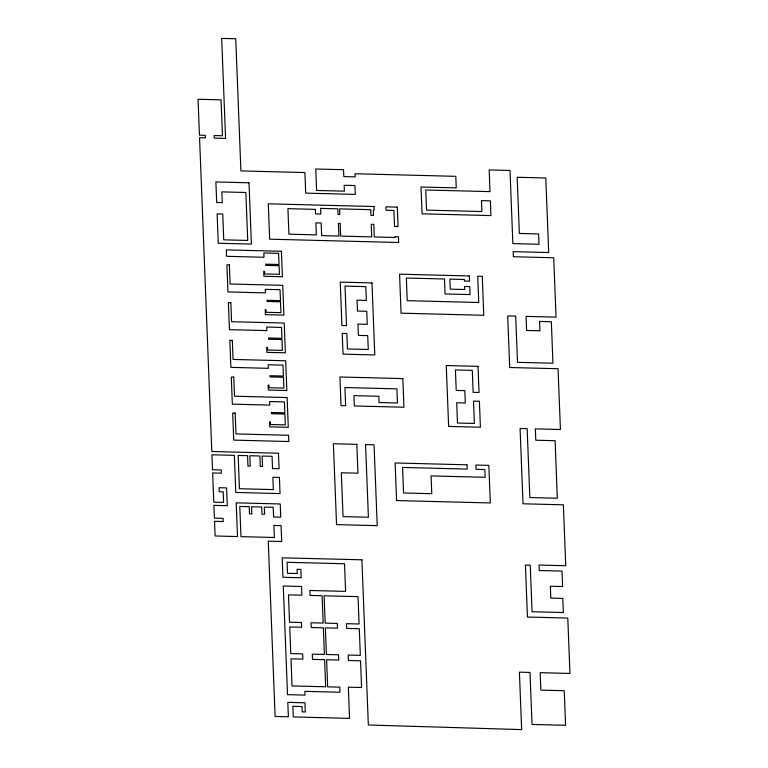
<?xml version="1.0" encoding="UTF-8"?>
<svg xmlns="http://www.w3.org/2000/svg" width="768" height="768" viewBox="0 0 768 768"><rect width="100%" height="100%" fill="white"/><g stroke="black" fill="none" stroke-linecap="round" stroke-linejoin="round"><path stroke-width="1.15" d="M361.901 559.805L282.173 557.837L282.941 577.296L301.19 577.766L300.864 569.395L297.11 569.299L297.274 573.533L287.52 573.283L287.088 562.291L344.515 563.77L345.6 591.398L309.84 590.477L310.042 595.421L322.109 595.728L323.174 623.078L311.05 622.762L311.232 627.504L323.357 627.811L324.403 654.432L312.278 654.125L312.48 659.366L324.605 659.674L325.661 686.794L292.032 685.93L290.966 658.81L302.87 659.117L302.659 653.875L290.765 653.578L289.728 626.947L301.622 627.254L301.44 622.512L289.536 622.214L288.47 594.874L301.872 595.21L301.526 586.493L283.277 586.022L287.52 694.656L304.992 695.107L304.848 691.354L339.994 692.246L339.792 687.158L327.667 686.851L326.611 659.722L338.736 660.038L338.534 654.797L326.41 654.49L325.363 627.869L337.488 628.176L337.306 623.434L325.181 623.126L324.115 595.786L358.032 596.65L359.098 623.99L346.522 623.674L346.704 628.416L359.29 628.733L360.326 655.354L348.182 655.046L348.403 660.49L360.538 660.806L361.584 687.523L348.336 687.187L349.555 718.368L293.242 716.928L292.829 706.31L301.987 706.55L302.189 711.888L305.28 711.974L304.925 702.797L287.818 702.355L288.384 716.803L275.107 716.458L268.262 541.171L281.702 541.517L281.078 525.619L273.917 525.437L274.387 537.504L240.97 536.64L239.789 506.448L249.216 506.688L249.494 513.84L251.808 513.898L251.53 506.746L261.677 507.005L261.955 514.157L264.595 514.224L264.307 507.072L273.216 507.302L273.59 517.008L280.752 517.19L280.234 503.981L236.189 502.848L237.504 536.554L215.107 535.978L214.531 521.309L223.229 521.53L223.104 518.342L214.406 518.122L213.907 505.363L227.28 505.699L226.589 487.91L219.062 487.718L219.216 491.712L223.2 491.818L223.613 502.426L213.782 502.166L212.64 472.963L221.347 473.184L221.222 469.997L212.515 469.776L211.93 454.771L234.336 455.347L235.786 492.451L280.042 493.594L279.418 477.408L272.88 477.245L273.36 489.581L239.443 488.717L238.147 455.443L247.555 455.683L247.958 466.07L250.243 466.138L249.84 455.741L259.862 456L260.266 466.387L262.55 466.445L262.147 456.058L272.064 456.317L272.544 468.595L279.072 468.758L278.467 453.216L211.805 451.507L199.555 137.712L205.392 137.866L205.296 135.312L199.45 135.158L198.048 99.264L221.059 99.85L222.461 135.754L214.147 135.533L214.253 138.096L225.581 138.384L221.683 38.4L235.747 38.765L240.902 170.918L304.896 172.56L305.702 193.133L355.267 194.4L354.922 185.539L344.15 185.27L344.381 191.174L316.598 190.454L315.754 168.998L343.546 169.718L343.814 176.602L355.123 176.89L354.998 173.75L455.798 176.333L456.259 187.92L421.008 187.018L422.054 213.83L490.944 215.597L490.368 200.861L481.45 200.64L481.872 211.536L426.528 210.115L425.741 189.984L490.003 191.635L489.158 169.93L510.01 170.467L512.861 243.59L539.002 244.262L538.598 233.952L519.36 233.453L517.171 177.264L545.789 178.003L548.698 252.547L513.178 251.635L513.379 256.742L553.718 257.779L556.042 317.146L526.051 316.378L526.598 330.461L539.933 330.797L539.568 321.446L551.338 321.744L552.95 363.226L517.498 362.323L515.693 316.109L507.696 315.907L509.702 367.498L558.048 368.736L560.429 429.514L535.354 428.87L535.795 440.208L555.091 440.707L557.338 498.25L529.843 497.549L527.155 428.659L520.08 428.477L523.018 503.789L563.366 504.826L565.738 565.728L539.011 565.037L539.222 570.518L562.032 571.104L562.627 586.522L550.33 586.214L550.79 598.099L562.771 598.406L563.328 612.538L532.061 611.741L530.246 565.229L525.418 565.104L527.443 617.03L567.782 618.067L569.952 673.45L540.163 672.682L540.835 690.106L564.24 690.71L565.584 725.309L532.022 724.445L529.997 672.422L519.408 672.154L521.654 729.6L368.342 724.992L361.901 559.805M248.995 182.784L215.885 181.939L216.691 202.493L222.288 202.637L221.866 191.885L245.856 192.499L247.728 240.451L223.738 239.837L222.739 214.051L217.133 213.907L218.275 243.254L251.395 244.099L248.995 182.784M374.026 206.525L268.282 203.818L269.664 239.184L398.678 242.496L398.458 236.784L394.944 236.688L394.973 237.494L374.304 236.966L373.814 224.352L371.251 224.285L371.741 236.899L340.666 236.102L340.176 223.488L338.41 223.44L338.899 236.054L321.648 235.613L321.149 222.998L315.869 222.864L316.339 234.874L288.912 234.173L287.914 208.656L315.341 209.357L315.523 213.917L320.803 214.051L320.582 208.397L337.834 208.838L338.054 214.493L339.821 214.541L339.6 208.877L370.685 209.674L370.906 215.338L373.469 215.395L373.248 209.952L374.16 209.971L374.026 206.525M397.296 207.13L385.93 206.832L386.064 210.278L393.917 210.48L394.541 226.474L398.054 226.56L397.296 207.13M281.405 251.299L226.31 249.888L226.56 256.301L264 257.261L263.827 252.979L278.621 253.354L279.053 264.518L265.632 264.173L265.68 265.373L279.101 265.718L279.437 274.32L264.653 273.946L264.547 271.354L263.702 271.334L263.894 276.278L282.403 276.758L281.405 251.299M229.373 264.922L226.896 264.854L227.952 291.936L265.392 292.896L265.248 289.325L280.042 289.709L280.464 300.634L267.043 300.288L267.091 301.488L280.512 301.834L280.934 312.662L266.15 312.288L266.045 309.696L265.2 309.677L265.392 314.621L283.901 315.101L282.739 285.341L230.112 283.997L229.373 264.922M469.306 275.962L399.552 274.176L401.078 313.171L483.782 315.293L482.256 276.288L477.725 276.173L478.752 302.496L407.232 300.662L406.349 278.026L444.499 279.005L445.085 293.933L470.035 294.576L469.718 286.608L464.544 286.474L464.669 289.507L450.25 289.142L449.856 279.139L464.419 279.514L464.486 281.069L469.517 281.194L469.306 275.962M371.981 282.922L340.234 282.106L341.923 325.526L346.531 325.642L344.995 286.099L365.808 286.637L366.346 300.432L357.053 300.192L357.475 311.059L366.768 311.299L367.277 324.346L357.984 324.106L358.426 335.386L367.718 335.626L368.266 349.488L347.443 348.95L346.838 333.523L342.23 333.408L343.046 354.134L374.794 354.95L371.981 282.922M230.842 302.63L228.374 302.573L229.43 329.645L266.861 330.605L266.726 327.043L281.51 327.427L281.942 338.342L268.512 338.006L268.56 339.206L281.981 339.552L282.413 350.381L267.619 350.006L267.514 347.414L266.669 347.386L266.861 352.339L285.37 352.819L284.208 323.059L231.59 321.715L230.842 302.63M232.31 340.349L229.843 340.282L230.899 367.363L268.33 368.323L268.195 364.762L282.989 365.136L283.411 376.061L269.99 375.715L270.038 376.925L283.459 377.27L283.882 388.099L269.088 387.715L268.992 385.123L268.138 385.104L268.33 390.058L286.838 390.528L285.677 360.778L233.059 359.424L232.31 340.349M478.022 366.355L446.256 365.539L448.637 426.422L480.403 427.238L479.386 401.242L473.491 401.088L474.365 423.456L457.488 423.014L456.691 402.749L465.322 402.97L464.832 390.643L456.211 390.422L455.414 369.946L472.291 370.378L473.146 392.333L479.04 392.486L478.022 366.355M402.835 378.595L339.936 376.982L341.059 405.619L345.638 405.734L344.928 387.533L396.912 388.867L397.459 402.989L379.046 402.509L378.797 396.269L353.923 395.635L354.326 405.955L403.958 407.232L402.835 378.595M233.75 377.136L231.283 377.069L232.339 404.15L269.77 405.11L269.635 401.549L284.419 401.923L284.851 412.848L271.421 412.502L271.469 413.702L284.89 414.048L285.322 424.886L270.528 424.502L270.422 421.91L269.578 421.891L269.77 426.845L288.278 427.315L287.117 397.565L234.499 396.211L233.75 377.136M235.152 413.098L232.685 413.03L233.741 440.112L288.835 441.523L288.586 435.274L235.968 433.93L235.152 413.098M356.832 444.346L333.389 443.741L336.547 524.621L377.213 525.658L374.054 444.787L365.558 444.566L368.4 517.248L343.046 516.595L341.338 472.771L357.955 473.194L356.832 444.346M467.021 464.813L395.117 462.97L396.576 500.554L490.31 502.954L488.842 465.37L475.91 465.034L476.083 469.315L484.858 469.546L485.155 477.312L431.069 475.92L431.76 493.709L403.565 492.979L402.566 467.434L467.194 469.094L467.021 464.813"/></g></svg>
